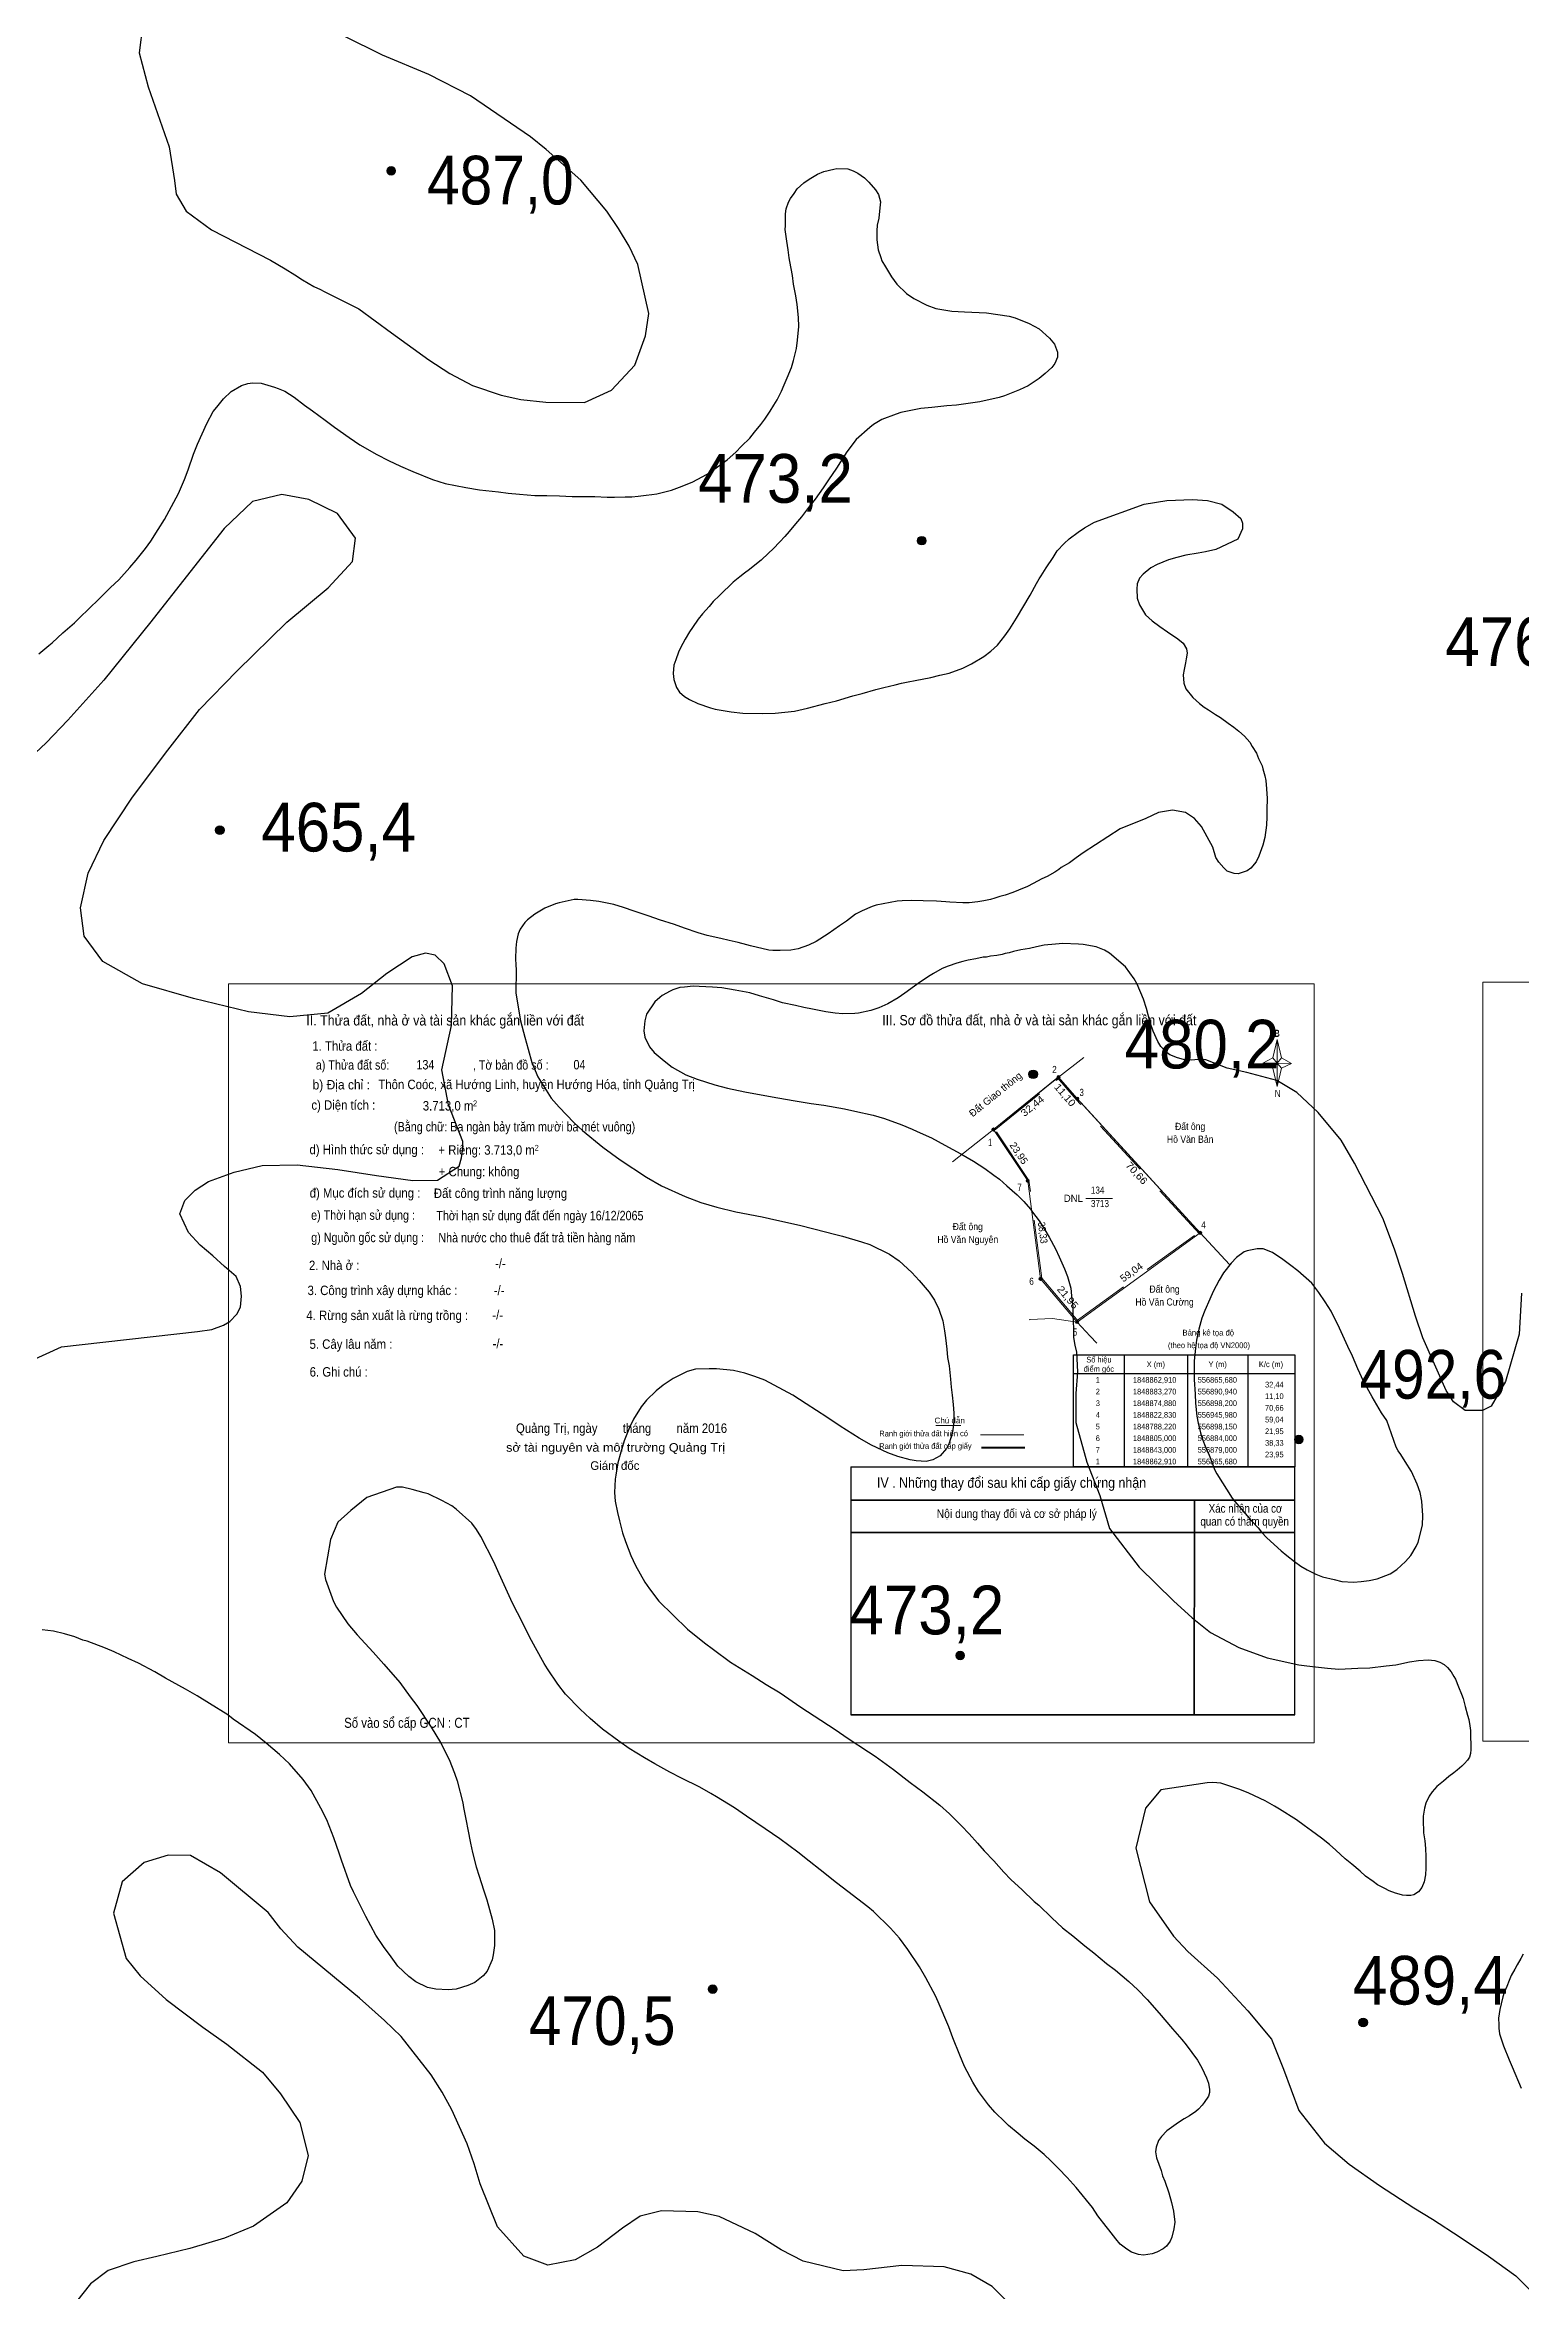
# Model space of a CAD drawing. Header units: metres. Extents: x 552626 to 559174, y 1843804 to 1852371.
# Drawn here: x 557082 to 557597, y 1848435 to 1849219 of the extents above; entities that cross this region are included whole.
import ezdxf
from ezdxf.enums import TextEntityAlignment as Align

# ---------------------------------------------------------------- set-up
doc = ezdxf.new("R2010")
doc.units = ezdxf.units.M
doc.header["$LTSCALE"] = 6.8
doc.linetypes.add('MEDIUM_DASHED', pattern=[4.5, 3, -1.5])
for name, color, linetype, lineweight in [('1', 7, 'Continuous', 25), ('10', 7, 'Continuous', 25), ('3', 7, 'Continuous', 25), ('34', 7, 'Continuous', 25), ('5', 7, 'Continuous', 25), ('6', 7, 'Continuous', 13), ('7', 7, 'Continuous', 13)]:
    doc.layers.add(name, color=color, linetype=linetype, lineweight=lineweight)

msp = doc.modelspace()

# ---------------------------------------------------------------- hatches: boundary and pattern name
at = {"layer": '5'}
for points in [[(557204.17, 1849175.41, 1), (557201.17, 1849175.41, 1)], [(557389.44, 1849046.34, 1), (557386.44, 1849046.34, 1)], [(557144.34, 1848945.32, 1), (557141.34, 1848945.32, 1)], [(557428.39, 1848860.05, 1), (557425.39, 1848860.05, 1)], [(557521.11, 1848732.6, 1), (557518.11, 1848732.6, 1)], [(557402.84, 1848657.2, 1), (557399.84, 1848657.2, 1)], [(557316.46, 1848540.67, 1), (557313.46, 1848540.67, 1)], [(557543.64, 1848529.02, 1), (557540.64, 1848529.02, 1)]]:
    msp.add_hatch(color=256, dxfattribs=at).paths.add_polyline_path(points)
at = {"layer": '6'}
for points in [[(557436.25, 1848859.1, 1), (557435.15, 1848859.1, 1)], [(557442.78, 1848851.55, 1), (557441.68, 1848851.55, 1)], [(557413.51, 1848840.78, 1), (557412.41, 1848840.78, 1)], [(557425.5, 1848822.86, 1), (557424.4, 1848822.86, 1)], [(557485.78, 1848804.7, 1), (557484.68, 1848804.7, 1)], [(557430, 1848788.66, 1), (557428.9, 1848788.66, 1)], [(557442.74, 1848773.56, 1), (557441.64, 1848773.56, 1)]]:
    msp.add_hatch(color=256, dxfattribs=at).paths.add_polyline_path(points)

# ---------------------------------------------------------------- linework, layer by layer
at = {"layer": '1'}
for points in [[(557116.01, 1849226.68), (557114.68, 1849216.66), (557117.85, 1849204.82), (557125.22, 1849183.86), (557126.98, 1849172.04), (557127.57, 1849167.31), (557131.11, 1849161.4), (557139.95, 1849154.9), (557160.57, 1849144.26), (557165.62, 1849141.26), (557169.08, 1849139.15), (557171.76, 1849137.35), (557175.68, 1849135.06), (557177.99, 1849134.04), (557179.26, 1849133.37), (557191.4, 1849127.28), (557202.76, 1849118.84), (557215.81, 1849109.41), (557223.16, 1849104.73), (557231.11, 1849100.49), (557241.14, 1849097.15), (557248, 1849095.62), (557256.72, 1849094.69), (557270.24, 1849094.57), (557279.65, 1849098.87), (557287.77, 1849107.65), (557291.48, 1849117.85), (557292.64, 1849125.7), (557288.88, 1849142.75), (557285.84, 1849149.09), (557282.03, 1849155.34), (557278, 1849161.31), (557268.91, 1849172.22), (557256.87, 1849182.93), (557251.35, 1849187.31), (557230.42, 1849201.62), (557215.81, 1849209.08), (557199.72, 1849215.84), (557186.24, 1849222.4)], [(557344.24, 1849113.42), (557344.63, 1849116.39), (557345.09, 1849121.1), (557344.92, 1849124.19), (557344.48, 1849128.81), (557344.05, 1849131.77), (557343.21, 1849135.88), (557342.78, 1849138.85), (557341.94, 1849143.79), (557341.61, 1849145.03), (557341.28, 1849147.92), (557340.85, 1849150.88), (557340.29, 1849154.93), (557340.33, 1849156.22), (557340.39, 1849160.43), (557340.65, 1849162.2), (557341.48, 1849164.49), (557342.16, 1849165.76), (557343.42, 1849167.55), (557344.51, 1849169.13), (557346.83, 1849171.23), (557348.69, 1849172.54), (557351.6, 1849174.34), (557353.78, 1849175.23), (557357.25, 1849176.08), (557358.33, 1849176.21), (557362.18, 1849176.1), (557363.99, 1849175.49), (557365.64, 1849174.67), (557367.93, 1849173.01), (557369.48, 1849171.45), (557371.8, 1849168.79), (557372.81, 1849167.17), (557373.56, 1849164.61), (557373.35, 1849162.48), (557372.94, 1849158.87), (557372.39, 1849156.52), (557372.25, 1849154.49), (557372.25, 1849151.38), (557372.74, 1849147.87), (557373.69, 1849145.15), (557374, 1849144.08), (557375.25, 1849141.94), (557377.39, 1849138.44), (557379.32, 1849135.92), (557382.63, 1849132.64), (557385.2, 1849130.92), (557389.68, 1849128.51), (557392.92, 1849127.42), (557398.42, 1849126.5), (557402.93, 1849126.19), (557410.56, 1849125.88), (557418.47, 1849124.68), (557420.64, 1849124.11), (557425.52, 1849122.2), (557428.94, 1849120.31), (557432.6, 1849117.07), (557434.32, 1849114.89), (557435.37, 1849112.09), (557435.37, 1849110.44), (557434.44, 1849108.23), (557433.42, 1849106.74), (557431.1, 1849104.65), (557428.92, 1849102.93), (557425.1, 1849100.39), (557422.15, 1849098.96), (557416.91, 1849096.89), (557414.96, 1849096.3), (557408.19, 1849094.79), (557400.08, 1849093.68), (557396.73, 1849093.39), (557391.5, 1849092.78), (557387.69, 1849092.53), (557380.63, 1849091.08), (557379.05, 1849090.53), (557374.06, 1849088.59), (557371.06, 1849086.87), (557369.8, 1849085.9), (557365.08, 1849081.61), (557361.82, 1849077.31), (557360.97, 1849076.02), (557358.17, 1849071.68), (557355.44, 1849067.61), (557353.56, 1849064.84), (557350.73, 1849060.85), (557348.73, 1849058.34), (557345.96, 1849054.64), (557343.86, 1849052.2), (557341.7, 1849049.49), (557340.16, 1849047.75), (557338.36, 1849045.9), (557336.09, 1849043.45), (557334.43, 1849041.98), (557331.87, 1849039.58), (557330.29, 1849038.21), (557327.77, 1849036.27), (557326.08, 1849034.98), (557324.4, 1849033.69), (557322.14, 1849031.88), (557320.82, 1849030.63), (557318.68, 1849028.56)], [(557079.69, 1849006.87), (557083.11, 1849009.74), (557084.37, 1849010.7), (557088.09, 1849014.15), (557092.07, 1849017.71), (557093.47, 1849019.06), (557097.58, 1849023.01), (557100.3, 1849025.61), (557104.74, 1849029.96), (557107.54, 1849032.66), (557111.44, 1849036.95), (557113.7, 1849039.58), (557116.89, 1849043.61), (557118.79, 1849046.2), (557121.34, 1849050.24), (557123.49, 1849053.78), (557127.66, 1849061.3), (557128.4, 1849062.85), (557130.49, 1849067.75), (557131.84, 1849071.11), (557133.68, 1849076.53), (557135.02, 1849080.07), (557138.3, 1849087.3), (557140.57, 1849091.4), (557141.77, 1849092.91), (557144.09, 1849095.83), (557146.81, 1849098.43), (557150.41, 1849100.49), (557152.61, 1849101.2), (557154.32, 1849101.49), (557157.35, 1849101.38), (557161.91, 1849099.89), (557163.23, 1849099.49), (557165.54, 1849098.48), (557168.8, 1849096.38), (557172.4, 1849093.69), (557175.2, 1849091.63), (557179.69, 1849088.4), (557182.88, 1849086.02), (557187.97, 1849082.31), (557191.74, 1849079.81), (557197.71, 1849076.39), (557201.79, 1849074.29), (557205.95, 1849072.3), (557210.27, 1849070.51), (557217.08, 1849067.73), (557221.54, 1849066.32), (557228.75, 1849064.86), (557233.51, 1849064.04), (557240.17, 1849063.34), (557243.6, 1849062.91), (557247.47, 1849062.62), (557252.83, 1849062.14), (557257.05, 1849062.08), (557261.44, 1849062.03), (557265.86, 1849061.81), (557270.71, 1849061.73), (557273.82, 1849061.72), (557278.14, 1849061.57), (557280.7, 1849061.5), (557284.44, 1849061.66), (557286.72, 1849061.64), (557288.89, 1849061.89), (557291.78, 1849062.22), (557293.76, 1849062.45), (557295.47, 1849062.74), (557300.54, 1849063.96), (557303.34, 1849065.01), (557307.81, 1849066.72), (557309.79, 1849067.77), (557312.8, 1849069.48), (557314.84, 1849070.82), (557317.88, 1849072.99), (557319.98, 1849074.61), (557323.06, 1849077.25), (557325.02, 1849079.3), (557327.9, 1849082.1), (557329.58, 1849084.21), (557331.83, 1849086.85), (557333.17, 1849088.74), (557335.05, 1849091.51), (557336.36, 1849093.59), (557337.42, 1849095.54), (557338.99, 1849098.55), (557339.93, 1849100.76), (557341.02, 1849103.17), (557342.43, 1849106.81), (557343.17, 1849109.18), (557344.24, 1849113.42)], [(557318.68, 1849028.56), (557317.29, 1849027.21), (557315.15, 1849025.13), (557313.71, 1849023.32), (557311.35, 1849020.76), (557309.91, 1849018.95), (557307.96, 1849016.08), (557306.86, 1849014.49), (557305.32, 1849011.93), (557303.75, 1849008.92), (557303.01, 1849007.37), (557302.04, 1849004.7), (557301.42, 1849002.89), (557301.11, 1849000.02), (557301.36, 1848997.86), (557302.31, 1848995.13), (557303.32, 1848993.51), (557305.16, 1848991.89), (557306.82, 1848990.89), (557309.82, 1848989.5), (557314.2, 1848987.99), (557315.81, 1848987.54), (557321.41, 1848986.53), (557325.48, 1848986.09), (557332.26, 1848985.95), (557336.82, 1848986.11), (557343.5, 1848986.87), (557348.05, 1848987.85), (557354.26, 1848989.48), (557358.17, 1848990.48), (557363.92, 1848992.15), (557367.21, 1848992.98), (557371.98, 1848994.44), (557374.74, 1848995.03), (557378.65, 1848996.03), (557380.88, 1848996.56), (557383.2, 1848997.01), (557385.71, 1848997.48), (557391.16, 1848998.57), (557394.27, 1848999.38), (557397.48, 1849000.11), (557402.31, 1849001.86), (557405.33, 1849003.39), (557409.62, 1849005.9), (557412.06, 1849007.73), (557414.38, 1849009.83), (557417.01, 1849013.15), (557418.75, 1849015.54), (557421.06, 1849019.28), (557425.81, 1849027.32), (557428.08, 1849031.42), (557429, 1849032.99), (557429.7, 1849034.08), (557431.39, 1849036.83), (557433.81, 1849040.49), (557435.28, 1849042.77), (557437.64, 1849045.32), (557439.46, 1849046.99), (557442.58, 1849049.27), (557444.78, 1849050.81), (557448.31, 1849052.77), (557465.65, 1849059.09), (557473.58, 1849060.41), (557482.5, 1849060.74), (557487.79, 1849060.41), (557492.74, 1849059.09), (557496.71, 1849056.45), (557499.35, 1849054.13), (557500.01, 1849052.48), (557500.01, 1849050.5), (557498.36, 1849046.86), (557490.64, 1849043.27), (557487.07, 1849042.49), (557484.48, 1849041.92), (557480.17, 1849041.25), (557477.06, 1849040.43), (557474.14, 1849039.64), (557470.21, 1849038), (557467.97, 1849036.83), (557465.29, 1849034.69), (557463.99, 1849033.26), (557463.21, 1849031.25), (557463.06, 1849029.41), (557463.23, 1849026.32), (557463.96, 1849023.93), (557466.1, 1849020.43), (557468.44, 1849018.41), (557471.05, 1849016.33), (557473.73, 1849014.54), (557477.39, 1849012.12), (557479.3, 1849010.61), (557480.45, 1849008.54), (557480.62, 1849007.1), (557480.3, 1849005.05), (557480.01, 1849003.65), (557479.63, 1849001.32), (557479.3, 1848999.45), (557479.53, 1848996.64), (557480.22, 1848994.62), (557482.6, 1848991.58), (557484.93, 1848989.44)], [(557484.93, 1848989.44), (557486.53, 1848988.17), (557488.1, 1848987.25), (557490.48, 1848985.69), (557492.24, 1848984.62), (557494.94, 1848982.64), (557496.93, 1848981.22), (557498.64, 1848979.87), (557500.68, 1848978.09), (557502.47, 1848976.01), (557503.38, 1848974.47), (557504.83, 1848972.16), (557505.6, 1848970.24), (557506.88, 1848967.72), (557507.08, 1848966.74), (557507.73, 1848964.25), (557508.1, 1848962.65), (557508.35, 1848959.66), (557508.54, 1848956.39), (557508.44, 1848952.54), (557508.47, 1848949.89), (557508.34, 1848947.04), (557507.73, 1848942.76), (557507.04, 1848940.03), (557505.65, 1848936.21), (557504.69, 1848934.18), (557502.83, 1848932.05), (557501.57, 1848931.08), (557498.49, 1848930.09), (557497.1, 1848930.2), (557494.63, 1848931.02), (557493.5, 1848932.08), (557491.71, 1848934.16), (557490.7, 1848935.78), (557489.57, 1848939.3), (557485.7, 1848946.54), (557483.26, 1848949.4), (557480.01, 1848951.43), (557475.53, 1848952.25), (557470.64, 1848951.43), (557466.17, 1848949.4), (557457.21, 1848945.73), (557444.35, 1848937.31), (557441.89, 1848935.66), (557439.53, 1848933.92), (557436.7, 1848932.23), (557435.86, 1848931.58), (557434.42, 1848930.6), (557431.76, 1848929.1), (557429.94, 1848928.25), (557426.83, 1848926.62), (557424.93, 1848925.67), (557421.71, 1848924.29), (557419.78, 1848923.52), (557417.06, 1848922.57), (557415.19, 1848922.08), (557413.43, 1848921.51), (557411.93, 1848921.06), (557409.6, 1848920.61), (557407.54, 1848920.28), (557404.47, 1848919.93), (557402.36, 1848919.96), (557397.77, 1848920.17), (557396.38, 1848920.28), (557393.15, 1848920.55), (557388.47, 1848920.66), (557384.44, 1848920.74), (557381.07, 1848920.63), (557379.35, 1848920.52), (557372.01, 1848919.13), (557370.61, 1848918.6), (557367.12, 1848917.11), (557364.88, 1848915.94), (557361.68, 1848913.56), (557359.21, 1848911.9), (557355.33, 1848909.08), (557351.07, 1848906.39), (557348.38, 1848905.08), (557344.78, 1848903.84), (557342.27, 1848903.37), (557338.54, 1848903.22), (557335.97, 1848903.29), (557334.59, 1848903.41), (557328.2, 1848904.87), (557326.88, 1848905.26), (557323.86, 1848906.01), (557320.67, 1848906.74), (557317.76, 1848907.42), (557313.06, 1848908.52), (557309.85, 1848909.43), (557305.09, 1848911.08), (557301.65, 1848912.33), (557296.43, 1848914.02), (557292.81, 1848915.25), (557287.49, 1848917.02), (557283.87, 1848918.25), (557280.46, 1848919.32), (557275.22, 1848920.36), (557272.25, 1848920.75), (557267.91, 1848921.08), (557266.63, 1848921.11)], [(557266.63, 1848921.11), (557261.37, 1848919.87), (557260.13, 1848919.54), (557256.29, 1848918.01), (557252.86, 1848915.97), (557250.34, 1848914.03), (557249.36, 1848913), (557247.7, 1848910.71), (557247.07, 1848909.08), (557246.46, 1848906.45), (557246.26, 1848904.14), (557246.06, 1848900.37), (557246.21, 1848898.29), (557246.31, 1848896.56), (557246.24, 1848888.42), (557247.9, 1848878.73), (557249.39, 1848872.96), (557250.51, 1848868.79), (557251.77, 1848864.18), (557253.89, 1848859.21), (557258.59, 1848851.7), (557261.33, 1848848.54), (557266.43, 1848843.19), (557269.49, 1848840.43), (557276.65, 1848834.58), (557282.65, 1848830.14), (557291.84, 1848824.16), (557297.13, 1848821.11), (557305.33, 1848817.39), (557310.87, 1848815.28), (557316.36, 1848813.71), (557323.04, 1848812.01), (557332.2, 1848810.32), (557337.36, 1848809.18), (557345.25, 1848807.34), (557350.33, 1848806.09), (557357.96, 1848804.14), (557360.31, 1848803.58), (557366.94, 1848801.6), (557369.79, 1848800.65), (557376.67, 1848797.32), (557380.05, 1848794.97), (557384.54, 1848790.91), (557387.05, 1848788.09), (557390.54, 1848784.01), (557392.42, 1848781.21), (557393.87, 1848778.08), (557395.35, 1848773.96), (557395.93, 1848770.55), (557396.22, 1848768.02), (557396.67, 1848764.05), (557397, 1848761.16), (557397.52, 1848758.3), (557397.95, 1848753.68), (557398.29, 1848750.79), (557398.6, 1848748.09), (557398.89, 1848744.74), (557399.14, 1848741.75), (557399.19, 1848738.92), (557398.8, 1848735.95), (557398.39, 1848733.98), (557397.59, 1848731.33), (557396.62, 1848729.48), (557394.36, 1848726.84), (557391.78, 1848725.45), (557389.55, 1848724.92), (557386.06, 1848725.07), (557383.91, 1848725.46), (557379.57, 1848726.61), (557376.14, 1848727.86), (557370.43, 1848730.59), (557366.13, 1848733.02), (557359.43, 1848737.19), (557354.77, 1848740.4), (557347.65, 1848745.07), (557342.92, 1848748), (557333.17, 1848753.28), (557329.73, 1848754.54), (557326.22, 1848755.69), (557322.18, 1848756.6), (557316.26, 1848757.2), (557313.69, 1848757.27), (557308.96, 1848757.09), (557306.03, 1848756.3), (557303.43, 1848755.08), (557301.11, 1848753.81), (557297.62, 1848751.49), (557295.28, 1848749.57), (557291.9, 1848746.35), (557289.99, 1848743.94), (557287.27, 1848739.69), (557285.88, 1848736.7), (557284.03, 1848732.1), (557282.84, 1848728.12), (557281.89, 1848724.45), (557281.11, 1848720.15), (557280.91, 1848718.66), (557280.71, 1848714.07), (557280.96, 1848711.08), (557281.7, 1848707.05), (557282.39, 1848704.2)], [(557597.36, 1848783.65), (557596.56, 1848769.28), (557591.85, 1848752.76), (557586.79, 1848744.16), (557583.76, 1848742.64), (557581.24, 1848742.64), (557577.7, 1848742.64), (557573.65, 1848745.68), (557571.13, 1848749.72), (557562.88, 1848768.11), (557560.34, 1848775.66), (557555.8, 1848790.57), (557553.03, 1848799), (557548.95, 1848809.85), (557539.03, 1848829.03), (557534.37, 1848837.11), (557526.33, 1848846.73), (557518.96, 1848853.73), (557511.92, 1848857.94), (557501.44, 1848860.72), (557494.59, 1848862.23), (557487.11, 1848865.14), (557484.36, 1848865.19), (557482.27, 1848865.04), (557479.32, 1848865.25), (557477.26, 1848865.75), (557474.56, 1848866.9), (557473.18, 1848867.84), (557471.4, 1848869.74), (557470.37, 1848871.54), (557468.77, 1848875.11), (557467.7, 1848878.09), (557466.4, 1848883.06), (557465.38, 1848886.33), (557463.14, 1848891.56), (557462.11, 1848893.36), (557459.06, 1848897.58), (557453.49, 1848902.34), (557451.72, 1848903.41), (557448.84, 1848904.55), (557444.27, 1848905.39), (557442.7, 1848905.49), (557437.28, 1848905.69), (557434.66, 1848905.48), (557430.76, 1848905.12), (557428, 1848904.53), (557425.59, 1848903.98), (557422.54, 1848903.45), (557419.96, 1848902.88), (557418.46, 1848902.43), (557417.11, 1848902.18), (557416.05, 1848901.88), (557414.17, 1848901.57), (557412, 1848901.32), (557410.58, 1848900.97), (557409.39, 1848900.93), (557406.81, 1848900.36), (557404.12, 1848899.87), (557402.26, 1848899.38), (557400.21, 1848898.87), (557397.23, 1848897.8), (557395.12, 1848897.01), (557392.12, 1848895.29), (557390.92, 1848894.6), (557387.51, 1848892.38), (557385.41, 1848890.77), (557382.03, 1848888.37), (557379.75, 1848886.74), (557376.15, 1848884.68), (557373.02, 1848883.22), (557370.2, 1848882.35), (557365.83, 1848881.39), (557364.56, 1848881.24), (557360.37, 1848881.13), (557357.78, 1848881.38), (557354.43, 1848881.91), (557349.85, 1848882.76), (557346.76, 1848883.41), (557343.85, 1848884.08), (557339.35, 1848885.02), (557336.22, 1848886.04), (557331.29, 1848887.48), (557327.98, 1848888.47), (557322.84, 1848889.44), (557318.18, 1848890.18), (557314.95, 1848890.45), (557310.26, 1848890.74), (557308.15, 1848890.77), (557305.16, 1848890.52), (557303.54, 1848890.33), (557301.07, 1848889.5), (557300.11, 1848889.11)], [(557300.11, 1848889.11), (557297.37, 1848887.52), (557296.53, 1848886.87), (557294.79, 1848885.3), (557291.89, 1848881.04), (557291.24, 1848878.77), (557290.91, 1848875.26), (557291.26, 1848873.01), (557292.84, 1848869.63), (557294.53, 1848867.63), (557297.97, 1848864.73), (557300.79, 1848862.49), (557305.57, 1848859.84), (557309.49, 1848858.37), (557315.76, 1848856.35), (557320.1, 1848855.2), (557326.18, 1848853.98), (557335.72, 1848852.15), (557343.09, 1848850.89), (557349.33, 1848849.87), (557353.78, 1848849.28), (557360.97, 1848848.01), (557364.63, 1848847.24), (557371.01, 1848845.78), (557374.99, 1848844.59), (557381, 1848842.44), (557384.65, 1848840.85), (557386.38, 1848840.13), (557391.31, 1848837.86), (557395.99, 1848835.29), (557401.64, 1848832.28), (557406.04, 1848829.77), (557410, 1848827.12), (557413.1, 1848824.82), (557415.09, 1848823.41), (557417.73, 1848821.15), (557419.56, 1848819.53), (557421.29, 1848817.99), (557423.57, 1848815.69), (557425.89, 1848813.03), (557426.65, 1848811.93), (557429.01, 1848808.91), (557430.93, 1848805.75), (557432.5, 1848803.19), (557434.7, 1848799.14), (557435.94, 1848796.36), (557437.8, 1848792.09), (557438.83, 1848789.46), (557440.03, 1848785.4), (557440.24, 1848782.77), (557440.7, 1848778.8), (557440.75, 1848775.97), (557441.01, 1848771.34), (557441, 1848768.23), (557441.41, 1848765.44), (557441.96, 1848763.03), (557442.35, 1848756.17), (557442.35, 1848756.07), (557441.78, 1848748.67), (557441.79, 1848738.51), (557445.57, 1848724.67), (557450.13, 1848712.98), (557453.5, 1848701.54), (557463.93, 1848687.95), (557475.83, 1848676.2), (557482.42, 1848670.27), (557488.79, 1848665.21), (557498.66, 1848659.91), (557508.59, 1848656.34), (557519.68, 1848653.91), (557521.45, 1848653.66), (557524.42, 1848653.27), (557529.6, 1848652.76), (557533.57, 1848652.4), (557540.21, 1848652.7), (557544.41, 1848652.82), (557550.08, 1848653.56), (557553.51, 1848653.95), (557558.24, 1848654.96), (557561.39, 1848655.41), (557564.74, 1848655.7), (557567.15, 1848655.43), (557568.86, 1848654.89), (557570.42, 1848653.98), (557571.55, 1848652.92), (557572.82, 1848651.42), (557573.73, 1848649.88), (557574.39, 1848648.85), (557575.43, 1848646.23), (557576.46, 1848643.61), (557576.99, 1848642.2), (557577.68, 1848639.36), (557578.57, 1848636.35), (557579.02, 1848634.85), (557579.37, 1848632.6), (557579.56, 1848630.98), (557579.59, 1848628.33), (557579.69, 1848626.6), (557579.68, 1848624.32), (557579.57, 1848622.93), (557579.25, 1848621.71)], [(557427.24, 1848485.84), (557423.94, 1848488.3), (557421.61, 1848490.32), (557418.27, 1848493.13), (557417.04, 1848494.27), (557413.54, 1848497.71), (557411.32, 1848500.29), (557407.77, 1848504.91), (557405.83, 1848508.25), (557402.93, 1848513.68), (557401.29, 1848517.61), (557398.86, 1848523.64), (557397.4, 1848527.58), (557393.75, 1848536.22), (557392.78, 1848538.3), (557389.41, 1848544.59), (557387.13, 1848548.53), (557383.05, 1848554.56), (557380.23, 1848558.44), (557377.09, 1848561.92), (557371.11, 1848567.82), (557369.1, 1848569.41), (557362.17, 1848574.75), (557358.17, 1848577.76), (557352.44, 1848582.31), (557348.61, 1848585.35), (557344.69, 1848588.47), (557338.39, 1848593.14), (557333.32, 1848596.67), (557326.79, 1848601.04), (557322.6, 1848604.03), (557316.31, 1848607.88), (557314.36, 1848608.94), (557310.44, 1848611.23), (557304.05, 1848614.34), (557299.96, 1848616.43), (557294.78, 1848619.4), (557291.16, 1848621.45), (557285.85, 1848624.68), (557282.17, 1848627.28), (557276.48, 1848631.47), (557272.21, 1848635.19), (557268.73, 1848638.45), (557263.55, 1848643.7), (557260.87, 1848647.14), (557257.24, 1848652.49), (557256.11, 1848654.37), (557253.1, 1848659.88), (557251.02, 1848663.66), (557248.05, 1848669.63), (557245.48, 1848674.45), (557244.49, 1848676.72), (557240.44, 1848685.67), (557238.5, 1848689.84), (557234.02, 1848698.65), (557232.54, 1848701.13), (557230.91, 1848703.41), (557225.41, 1848708.27), (557223.82, 1848709.37), (557220.41, 1848711.26), (557215.56, 1848713.63), (557214.16, 1848713.93), (557210, 1848715.09), (557206.61, 1848715.98), (557204.6, 1848715.94), (557194.14, 1848712.31), (557188.58, 1848707.76), (557184.03, 1848703.71), (557181.5, 1848697.65), (557179.37, 1848685.61), (557179.78, 1848683.64), (557182.58, 1848676.01), (557183.63, 1848674.03), (557187.58, 1848668.26), (557190.76, 1848664.42), (557196.4, 1848658.3), (557200.17, 1848654.17), (557205.75, 1848647.77), (557209.34, 1848642.78), (557211.7, 1848639.76), (557216.68, 1848632.2), (557219.95, 1848626.81), (557222.92, 1848620.84), (557224.75, 1848616.11), (557225.7, 1848613.39), (557227.67, 1848605.75), (557227.96, 1848604.05), (557228.86, 1848599.4), (557229.47, 1848596.45), (557230.4, 1848591.62), (557231.13, 1848588.41), (557232.35, 1848583.34), (557233.45, 1848580.17), (557234.91, 1848575.4), (557236.05, 1848571.88), (557237.92, 1848565.14), (557238.73, 1848561.21), (557238.79, 1848555.92), (557238.34, 1848552.66), (557237.91, 1848550.88), (557236.16, 1848547.02)], [(557282.39, 1848704.2), (557283.51, 1848700.03), (557284.5, 1848696.95), (557286.35, 1848692.04), (557288.02, 1848688.58), (557291.26, 1848682.73), (557292.89, 1848680.45), (557296.21, 1848676.17), (557306.12, 1848666.33), (557312.06, 1848661.62), (557315.26, 1848659.24), (557321.15, 1848654.89), (557328.73, 1848650.18), (557333.66, 1848647.09), (557338.49, 1848644.08), (557345.73, 1848639.15), (557350.37, 1848636.12), (557357.69, 1848631.29), (557362.26, 1848628.15), (557369.38, 1848623.49), (557371.65, 1848622.01), (557378.13, 1848617.36), (557383.86, 1848612.81), (557388.35, 1848609.57), (557394.29, 1848604.86), (557397.65, 1848601.86), (557401.88, 1848597.68), (557404.57, 1848594.88), (557407.42, 1848591.64), (557409.73, 1848588.98), (557413.16, 1848585.45), (557416.62, 1848581.55), (557419.12, 1848578.91), (557423, 1848575.33), (557427.21, 1848571.33), (557428.82, 1848570.05), (557433.35, 1848565.64), (557437.14, 1848562.14), (557440.76, 1848559.26), (557444.9, 1848555.81), (557448.02, 1848553.33), (557452.47, 1848549.64), (557455.57, 1848547.34), (557460.32, 1848543.4), (557463.4, 1848540.47), (557466.62, 1848537.09), (557470.83, 1848532.27), (557475.57, 1848526.87), (557478.83, 1848523.13), (557480.32, 1848521.29), (557484.24, 1848515.88), (557485.73, 1848513.22), (557487.41, 1848509.76), (557488.08, 1848507.91), (557488.43, 1848505.67), (557488.45, 1848504.66), (557488.05, 1848503.34), (557486.58, 1848501.07), (557485.86, 1848500.16), (557484.64, 1848498.83), (557483.64, 1848497.99), (557481.44, 1848496.45), (557479.64, 1848495.42), (557477.67, 1848494.19), (557475.13, 1848492.44), (557473.53, 1848491.25), (557471.65, 1848489.29), (557470.63, 1848487.81), (557469.8, 1848485.52), (557469.53, 1848483.93), (557469.95, 1848481.78), (557471.56, 1848477.4), (557472.04, 1848475.53), (557472.81, 1848473.61), (557474.19, 1848469.56), (557475.13, 1848466.19), (557475.84, 1848463.17), (557476.28, 1848459.38), (557476, 1848456.97), (557475.33, 1848454.06), (557474.76, 1848452.71), (557473.4, 1848451), (557472.32, 1848450.05), (557470.07, 1848448.88), (557468.41, 1848448.23), (557465.44, 1848447.8), (557463.68, 1848448.06), (557461.21, 1848448.87), (557459.54, 1848449.87), (557457.22, 1848451.7), (557455.73, 1848453.54), (557453.27, 1848456.64), (557452.41, 1848457.82), (557449.5, 1848461.61), (557447.53, 1848464.49), (557441.88, 1848471.43), (557438.74, 1848474.91), (557435.72, 1848478.13), (557433.04, 1848480.75), (557430.69, 1848482.94), (557427.24, 1848485.84)], [(557236.16, 1848547.02), (557234.8, 1848545.31), (557231.86, 1848543.05), (557229.51, 1848541.96), (557225.37, 1848540.66), (557222.56, 1848540.43), (557218.32, 1848540.67), (557215.33, 1848541.24), (557211.35, 1848543.26), (557208.86, 1848545.07), (557205.05, 1848548.75), (557202.67, 1848551.95), (557199.97, 1848555.57), (557197.33, 1848559.48), (557193.83, 1848566.02), (557189.55, 1848574.67), (557188.48, 1848576.84), (557185.35, 1848585.71), (557184.52, 1848588.18), (557182.72, 1848593.55), (557180.17, 1848599.84), (557178.14, 1848603.91), (557174.79, 1848610.01), (557171.97, 1848613.89), (557167.23, 1848619.29), (557163.75, 1848622.55), (557159.08, 1848626.59), (557155.26, 1848629.62), (557147.51, 1848634.95), (557145.6, 1848636.47), (557139.21, 1848640.4), (557134.97, 1848643.11), (557130.86, 1848645.38), (557123.93, 1848649.25), (557120.11, 1848651.46), (557114.46, 1848654.47), (557110.88, 1848656.17), (557105.96, 1848658.43), (557102.88, 1848659.73), (557096.57, 1848662.11), (557094.97, 1848662.57), (557092.19, 1848663.62), (557088.6, 1848664.67), (557084.74, 1848665.6), (557080.85, 1848666.07)], [(557579.25, 1848621.71), (557578.55, 1848620.62), (557577.49, 1848619.49), (557576.59, 1848618.57), (557574.93, 1848617.1), (557573.75, 1848616.23), (557572.07, 1848614.94), (557570.15, 1848613.35), (557567.81, 1848611.43), (557566.19, 1848609.6), (557565.09, 1848608.01), (557564, 1848605.6), (557563.57, 1848603.81), (557563.05, 1848601.1), (557563.1, 1848599.92), (557563.18, 1848595.26), (557563.59, 1848592.48), (557563.9, 1848589.77), (557564.03, 1848587.04), (557564.04, 1848582.93), (557563.85, 1848580.62), (557563.4, 1848578.19), (557562.62, 1848576.18), (557561.42, 1848574.67), (557559.8, 1848573.66), (557558.74, 1848573.36), (557557.28, 1848573.37), (557555.89, 1848573.49), (557554.67, 1848573.81), (557553.34, 1848574.2), (557551.15, 1848574.96), (557549.68, 1848575.79), (557547.15, 1848577.15), (557545.56, 1848578.25), (557542.97, 1848580.14), (557541.03, 1848581.84), (557538.1, 1848584.34), (557535.78, 1848586.18), (557532.6, 1848589.19), (557530.37, 1848591.13), (557527.55, 1848593.37), (557524.05, 1848595.98), (557521.55, 1848597.8), (557518.86, 1848599.78), (557512.85, 1848603.57), (557511.18, 1848604.56), (557507.86, 1848606.38), (557502.15, 1848609.11), (557499.08, 1848610.4), (557494.8, 1848611.83), (557492.43, 1848612.56), (557489.56, 1848612.87), (557487.65, 1848612.74), (557471.44, 1848610.24), (557466.13, 1848603.84), (557462.72, 1848589.94), (557467.44, 1848571.2), (557475.89, 1848559.18), (557480.88, 1848553.84), (557491.21, 1848544.48), (557501.78, 1848533.09), (557510.11, 1848523.24), (557514.27, 1848512.79), (557519.66, 1848498.36), (557528.56, 1848486.91), (557537.25, 1848479.55), (557547.75, 1848472.14), (557559.83, 1848464.4), (557566.33, 1848460.39), (557575.92, 1848454.16), (557585.82, 1848447.45), (557595.36, 1848440.57), (557600.42, 1848435.63)], [(557289.6, 1848461.39), (557283.52, 1848457.22), (557274.77, 1848450.56), (557266.91, 1848446.18), (557257.35, 1848444.31), (557249.02, 1848447.47), (557239.87, 1848457.74), (557233.77, 1848472.73), (557231.69, 1848479.69), (557229.21, 1848486.73), (557223.86, 1848498.59), (557220.45, 1848504.76), (557216.67, 1848510.76), (557206.13, 1848524.2), (557200.35, 1848529.71), (557191.6, 1848537.58), (557170.15, 1848555.31), (557164.14, 1848561.69), (557159.75, 1848567.49), (557143.1, 1848581.33), (557132.6, 1848587.32), (557124.82, 1848587.49), (557116.45, 1848584.86), (557108.7, 1848578.18), (557105.7, 1848567.19), (557110.1, 1848551.41), (557115.06, 1848545.29), (557124.07, 1848537.04), (557136.9, 1848527.41), (557145.33, 1848521.53), (557157.72, 1848511.69), (557164.06, 1848504.2), (557170.84, 1848494.18), (557173.69, 1848482.64), (557171.52, 1848473.71), (557166.31, 1848466.11), (557154.62, 1848457.92), (557144.45, 1848453.71), (557132.38, 1848450.2), (557120.83, 1848447.35), (557112.83, 1848445.52), (557103.89, 1848442.51), (557097.73, 1848437.85), (557092.81, 1848431.65)], [(557597.97, 1848552.91), (557597.14, 1848551.44), (557595.84, 1848549.2), (557595.11, 1848547.65), (557593.81, 1848545.4), (557593.1, 1848543.68), (557592.25, 1848541.57), (557591.39, 1848539.47), (557590.92, 1848538.04), (557590.28, 1848535.6), (557589.87, 1848533.63), (557589.4, 1848530.57), (557589.49, 1848528.21), (557589.43, 1848527.1), (557589.76, 1848525.04), (557591.06, 1848520.9), (557593.08, 1848516.02), (557594.09, 1848513.58), (557597.32, 1848506.11)], [(557421.67, 1848427.82), (557412.52, 1848436.93), (557405.08, 1848441.22), (557395.79, 1848443.76), (557380.95, 1848444.24), (557367.75, 1848442.72), (557360.58, 1848442.41), (557346.57, 1848445.69), (557338.91, 1848449.69), (557329.78, 1848455.33), (557317.25, 1848461.35), (557309.74, 1848462.93), (557297.1, 1848463.28), (557289.6, 1848461.39)]]:
    msp.add_lwpolyline(points, dxfattribs=at)
msp.add_lwpolyline([(557550.33, 1848739.23), (557548.47, 1848741.85), (557545.27, 1848747.5), (557542.19, 1848752.9), (557540.23, 1848757.24), (557538.35, 1848761.67), (557536.77, 1848765.05), (557533.85, 1848771.47), (557530.98, 1848777.35), (557528.87, 1848780.66), (557526.67, 1848783.88), (557524.2, 1848787.16), (557519.23, 1848791.42), (557516.82, 1848793.34), (557514.03, 1848795.39), (557510.46, 1848797.9), (557507.13, 1848799.07), (557505.03, 1848799.1), (557501.55, 1848798.43), (557500.59, 1848798.04), (557497.89, 1848796.09), (557496.01, 1848794.14), (557493.3, 1848790.73), (557491.77, 1848788.18), (557489.76, 1848784.21), (557488.51, 1848781.6), (557486.78, 1848777.57), (557485.81, 1848774.9), (557484.7, 1848771.03), (557483.86, 1848767.28), (557483.55, 1848764.42), (557483.14, 1848759.99), (557483.06, 1848755.14), (557483.07, 1848753.5), (557483.47, 1848748.44), (557483.56, 1848745.25), (557484.07, 1848740.75), (557484.54, 1848738.25), (557485.3, 1848734.87), (557485.89, 1848732.93), (557487.18, 1848729.61), (557488.29, 1848727.09), (557490.35, 1848721.85), (557490.96, 1848720.55), (557496.4, 1848712.14), (557497.26, 1848710.96), (557499.47, 1848708.38), (557502.95, 1848704.31), (557505.45, 1848701.68), (557506.61, 1848700.26), (557508.48, 1848698.28), (557513.48, 1848693.66), (557515.49, 1848692.06), (557518.1, 1848689.99), (557520.39, 1848688.33), (557522.54, 1848687.12), (557525.55, 1848685.55), (557527.94, 1848684.64), (557531.96, 1848683.73), (557534.69, 1848683.04), (557538.74, 1848682.77), (557541.36, 1848682.98), (557544.24, 1848683.32), (557547, 1848683.91), (557551.54, 1848685.7), (557553.84, 1848687.16), (557556.89, 1848689.97), (557558.75, 1848692.1), (557560.58, 1848695.23), (557561.32, 1848696.77), (557562.84, 1848702.61), (557562.9, 1848705.99), (557562.6, 1848710.98), (557561.97, 1848714.1), (557561, 1848717), (557558.94, 1848721.42), (557556.81, 1848724.91), (557555.26, 1848727.29), (557554.37, 1848728.65), (557553.68, 1848729.85)], close=True, dxfattribs=at)
at = {"layer": '10', "lineweight": 13}
for p, q in [((557435.7, 1848859.1), (557444.59, 1848865.97)), ((557485.23, 1848804.7), (557435.46, 1848858.92)), ((557398.69, 1848829.45), (557412.96, 1848840.78)), ((557442.19, 1848773.56), (557485.23, 1848804.7)), ((557495.39, 1848793.64), (557485.23, 1848804.7))]:
    msp.add_line(p, q, dxfattribs=at)
at = {"layer": '10', "linetype": 'MEDIUM_DASHED', "lineweight": 13}
msp.add_line((557441.92, 1848773.92), (557484.97, 1848805.07), dxfattribs=at)
at = {"layer": '10'}
for p, q in [((557458.67, 1848762.08), (557458.67, 1848723.02)), ((557480.76, 1848762.08), (557480.76, 1848723.02)), ((557501.8, 1848762.08), (557501.8, 1848723.02)), ((557440.99, 1848755.56), (557518.21, 1848755.56))]:
    msp.add_line(p, q, dxfattribs=at)
at = {"layer": '10', "lineweight": 13}
for points in [[(557412.96, 1848840.78), (557434.58, 1848858.24), (557435.7, 1848859.1)], [(557442.19, 1848773.56), (557429.45, 1848788.66), (557424.95, 1848822.86), (557412.96, 1848840.78)], [(557442.19, 1848773.56), (557433.65, 1848774.82), (557425.73, 1848774.41), (557425.63, 1848774.36)], [(557449.1, 1848766.21), (557446.74, 1848768.61), (557442.19, 1848773.56)]]:
    msp.add_lwpolyline(points, dxfattribs=at)
msp.add_lwpolyline([(557412.96, 1848840.78), (557435.7, 1848859.1), (557442.23, 1848851.55), (557485.23, 1848804.7), (557442.19, 1848773.56), (557429.45, 1848788.66), (557424.95, 1848822.86)], close=True, dxfattribs=at)
at = {"layer": '10', "linetype": 'MEDIUM_DASHED', "lineweight": 13}
for points in [[(557413.24, 1848840.43), (557434.86, 1848857.89), (557435.98, 1848858.74)], [(557484.9, 1848804.4), (557441.9, 1848851.25), (557435.36, 1848858.8)], [(557442.53, 1848773.84), (557429.88, 1848788.85), (557425.38, 1848823.02), (557413.34, 1848841.03)]]:
    msp.add_lwpolyline(points, dxfattribs=at)
at = {"layer": '10'}
msp.add_lwpolyline([(557440.99, 1848762.08), (557518.21, 1848762.08), (557518.21, 1848723.02), (557440.99, 1848723.02)], close=True, dxfattribs=at)
at = {"layer": '3'}
msp.add_lwpolyline([(557075.6, 1848759.49), (557087.57, 1848764.96), (557094.81, 1848765.72), (557135.05, 1848770.32), (557140.06, 1848770.95), (557144.13, 1848772.52), (557146.33, 1848773.77), (557148.83, 1848776.28), (557150.09, 1848778.79), (557150.4, 1848782.55), (557150.09, 1848786), (557148.52, 1848789.45), (557144.45, 1848792.9), (557140.37, 1848796.66), (557135.99, 1848800.42), (557131.91, 1848804.81), (557128.95, 1848811.31), (557130.63, 1848816), (557134.24, 1848819.64), (557138.88, 1848822.59), (557147.9, 1848825.91), (557157.66, 1848828.18), (557169.85, 1848828.5), (557184.08, 1848826.84), (557197.57, 1848824.7), (557210.2, 1848822.99), (557218.85, 1848823.11), (557226.43, 1848828), (557227.25, 1848830.85), (557227.66, 1848834.11), (557227.66, 1848836.56), (557222.69, 1848849.35), (557220.41, 1848861.66), (557223.74, 1848877.09), (557224.1, 1848890.91), (557221.23, 1848898.62), (557218.03, 1848901.63), (557214.73, 1848902.33), (557210.06, 1848901.04), (557201.15, 1848895.25), (557192.35, 1848888.26), (557180.63, 1848881.4), (557167.34, 1848880.14), (557152.82, 1848881.9), (557133.61, 1848886.55), (557115.82, 1848891.63), (557102.02, 1848899.46), (557095.43, 1848908.31), (557094.23, 1848918.18), (557096.87, 1848930.31), (557102.41, 1848941.7), (557112.37, 1848956.82), (557124.74, 1848973.16), (557135.81, 1848987.4), (557148.91, 1849000.86), (557166.3, 1849017.91), (557180.72, 1849029.85), (557189.14, 1849039.08), (557190.22, 1849047.27), (557183.99, 1849055.83), (557173.96, 1849060.66), (557164.55, 1849062.47), (557154.21, 1849060.07), (557144.41, 1849050.61), (557132.39, 1849035.32), (557118.78, 1849018.04), (557102.31, 1848997.6), (557089.8, 1848983.66), (557082.24, 1848975.81), (557072.77, 1848966.92)], dxfattribs=at)
at = {"layer": '34', "lineweight": 13}
msp.add_line((557445.23, 1848816.74), (557454.54, 1848816.74), dxfattribs=at)
at = {"layer": '5', "lineweight": 13}
for centre in [(557202.67, 1849175.41), (557519.61, 1848732.6), (557401.34, 1848657.2)]:
    msp.add_circle(centre, 1.5, dxfattribs=at)
at = {"layer": '5'}
for centre in [(557387.94, 1849046.34), (557142.84, 1848945.32), (557426.89, 1848860.05), (557314.96, 1848540.67), (557542.14, 1848529.02)]:
    msp.add_circle(centre, 1.5, dxfattribs=at)
at = {"layer": '6'}
for p, q in [((557510.53, 1848865.75), (557507.03, 1848863.95)), ((557392.86, 1848737.47), (557401.63, 1848737.47)), ((557408.51, 1848734.21), (557423.63, 1848734.21)), ((557408.82, 1848729.49), (557423.93, 1848729.49))]:
    msp.add_line(p, q, dxfattribs=at)
at = {"layer": '6', "linetype": 'MEDIUM_DASHED'}
msp.add_line((557408.82, 1848729.86), (557423.93, 1848729.86), dxfattribs=at)
at = {"layer": '6', "lineweight": 25}
for p, q in [((557363.21, 1848723.02), (557518.21, 1848723.02)), ((557363.21, 1848723.02), (557363.21, 1848636.45)), ((557518.21, 1848636.45), (557518.21, 1848723.02))]:
    msp.add_line(p, q, dxfattribs=at)
at = {"layer": '6', "lineweight": 35}
for p, q in [((557518.21, 1848711.36), (557363.21, 1848711.36)), ((557483.21, 1848711.36), (557483.12, 1848636.45)), ((557518.21, 1848700.08), (557363.21, 1848700.08)), ((557518.21, 1848636.45), (557363.21, 1848636.45))]:
    msp.add_line(p, q, dxfattribs=at)
at = {"layer": '6'}
for points in [[(557510.53, 1848865.75), (557512.03, 1848872.15), (557512.03, 1848863.95)], [(557510.53, 1848865.75), (557512.03, 1848872.15), (557512.03, 1848863.95)], [(557512.03, 1848863.95), (557507.03, 1848863.95), (557510.53, 1848862.25)], [(557512.03, 1848863.95), (557507.03, 1848863.95), (557510.53, 1848862.25)], [(557512.03, 1848863.95), (557513.53, 1848865.75), (557517.03, 1848863.85), (557512.03, 1848863.95)], [(557512.03, 1848863.95), (557513.53, 1848865.75), (557517.03, 1848863.85), (557512.03, 1848863.95)], [(557512.03, 1848863.95), (557512.03, 1848855.75), (557513.53, 1848862.25)], [(557512.03, 1848863.95), (557512.03, 1848855.75), (557513.53, 1848862.25)]]:
    msp.add_lwpolyline(points, close=True, dxfattribs=at)
for points in [[(557510.53, 1848865.75), (557512.03, 1848872.15), (557513.53, 1848865.75), (557517.03, 1848863.85), (557513.53, 1848862.25), (557512.03, 1848855.75), (557510.53, 1848862.25)], [(557510.53, 1848865.75), (557512.03, 1848872.15), (557513.53, 1848865.75), (557517.03, 1848863.85), (557513.53, 1848862.25), (557512.03, 1848855.75), (557510.53, 1848862.25)], [(557507.03, 1848863.95), (557512.03, 1848863.95), (557512.03, 1848855.75)], [(557507.03, 1848863.95), (557512.03, 1848863.95), (557512.03, 1848855.75)]]:
    msp.add_lwpolyline(points, dxfattribs=at)
for centre in [(557435.7, 1848859.1), (557442.23, 1848851.55), (557412.96, 1848840.78), (557424.95, 1848822.86), (557485.23, 1848804.7), (557429.45, 1848788.66), (557442.19, 1848773.56)]:
    msp.add_circle(centre, 0.552, dxfattribs=at)
at = {"layer": '7'}
for points in [[(557583.93, 1848892.16), (557962.99, 1848892.16), (557962.99, 1848627.2), (557583.93, 1848627.2)], [(557145.93, 1848891.66), (557524.99, 1848891.66), (557524.99, 1848626.7), (557145.93, 1848626.7)]]:
    msp.add_lwpolyline(points, close=True, dxfattribs=at)

# ---------------------------------------------------------------- texts
at = {"layer": '10'}
for s, height, width, p in [(' 2', 2.5, 0.85, (557435.09, 1848860.49)), (' 3', 2.5, 0.8, (557444.56, 1848852.48)), (' 1', 2.5, 0.75, (557412.54, 1848835.04)), (' 7', 2.5, 0.8, (557422.86, 1848819.36)), (' 4', 2.5, 0.85, (557487.14, 1848806.24)), (' 6', 2.5, 0.85, (557427.09, 1848786.55)), (' 5', 2.5, 0.8, (557442.23, 1848768.83)), ('32,44', 2, 0.85, (557514.33, 1848750.73)), ('70,66', 2, 0.85, (557514.33, 1848742.61)), ('11,10', 2, 0.85, (557514.33, 1848746.67)), ('59,04', 2, 0.85, (557514.33, 1848738.52)), ('21,95', 2, 0.85, (557514.32, 1848734.45)), ('38,33', 2, 0.85, (557514.33, 1848730.38)), ('23,95', 2, 0.85, (557514.32, 1848726.33))]:
    msp.add_text(s, height=height, dxfattribs=dict(at, width=width)).set_placement(p, align=Align.RIGHT)
for s, rotation, p in [('Đất Giao thông', 38.926, (557414.49, 1848852.09)), ('23,95', 303.783, (557420.85, 1848831.82))]:
    msp.add_text(s, height=2.5, rotation=rotation, dxfattribs=at).set_placement(p, align=Align.CENTER)
for s, rotation, width, p in [('11,10', 310.87, 1.1, (557437.06, 1848852.01)), ('32,44', 38.869, 1.1, (557427.4, 1848848)), ('70,66', 312.551, 1.1, (557462.1, 1848824.73)), ('38,33', 277.496, 0.9, (557428.99, 1848804.61)), ('59,04', 35.89, 1.05, (557461.9, 1848789.95)), ('21,95', 310.14, 1.1, (557438.02, 1848781.39))]:
    msp.add_text(s, height=2.5, rotation=rotation, dxfattribs=dict(at, width=width)).set_placement(p, align=Align.CENTER)
for s, height, width, p in [('Hồ Văn Bản', 2.5, 0.9, (557481.69, 1848836.12)), ('Đất ông', 2.5, 0.9, (557481.69, 1848840.62)), ('3713', 2.5, 0.85, (557450.19, 1848813.69)), ('Đất ông', 2.5, 0.9, (557404.03, 1848805.65)), ('Hồ Văn Nguyên', 2.5, 0.9, (557404.03, 1848801.15)), ('Đất ông', 2.5, 0.9, (557472.74, 1848783.82)), ('Hồ Văn Cường', 2.5, 0.9, (557472.74, 1848779.32)), ('Số hiệu', 2, 0.85, (557449.83, 1848759.45)), ('X (m)', 2, 0.95, (557469.7, 1848757.83)), ('(theo hệ tọa độ VN2000)', 2, 0.9, (557488.26, 1848764.45)), ('Y (m)', 2, 0.95, (557491.29, 1848757.83)), ('K/c (m)', 2, 0.95, (557509.91, 1848757.83)), ('điểm góc', 2, 0.9, (557449.81, 1848756.19)), (' 1', 2, 0.75, (557449.08, 1848752.37)), ('1848862,910', 2, 0.85, (557469.29, 1848752.37)), ('556865,680', 2, 0.85, (557491.18, 1848752.37)), (' 2', 2, 0.85, (557449.08, 1848748.29)), (' 3', 2, 0.8, (557449.1, 1848744.23)), ('1848883,270', 2, 0.85, (557469.29, 1848748.29)), ('1848874,880', 2, 0.85, (557469.29, 1848744.23)), ('556890,940', 2, 0.85, (557491.18, 1848748.29)), ('556898,200', 2, 0.85, (557491.18, 1848744.23)), (' 4', 2, 0.85, (557449.09, 1848740.16)), (' 5', 2, 0.8, (557449.08, 1848736.08)), ('1848822,830', 2, 0.85, (557469.29, 1848740.16)), ('1848788,220', 2, 0.85, (557469.29, 1848736.08)), ('556945,980', 2, 0.85, (557491.18, 1848740.16)), ('556898,150', 2, 0.85, (557491.18, 1848736.08)), (' 6', 2, 0.85, (557449.08, 1848732.01)), (' 7', 2, 0.8, (557449.09, 1848727.95)), ('1848805,000', 2, 0.85, (557469.29, 1848732.01)), ('1848843,000', 2, 0.85, (557469.29, 1848727.95)), ('556884,000', 2, 0.85, (557491.18, 1848732.01)), ('556879,000', 2, 0.85, (557491.18, 1848727.95)), (' 1', 2, 0.75, (557449.08, 1848723.88)), ('1848862,910', 2, 0.85, (557469.29, 1848723.88)), ('556865,680', 2, 0.85, (557491.18, 1848723.88))]:
    msp.add_text(s, height=height, dxfattribs=dict(at, width=width)).set_placement(p, align=Align.CENTER)
msp.add_text('Bảng kê tọa độ', height=2, dxfattribs=at).set_placement((557488.01, 1848768.86), align=Align.CENTER)
at = {"layer": '34'}
msp.add_text('DNL', height=2.5, dxfattribs=at).set_placement((557440.9, 1848815.52), align=Align.CENTER)
at = {"layer": '34', "width": 0.85}
msp.add_text('134', height=2.5, dxfattribs=at).set_placement((557449.39, 1848818.37), align=Align.CENTER)
at = {"layer": '5'}
for s, width, p in [('487,0', 0.9, (557215.22, 1849163.7)), ('473,2', 0.95, (557309.87, 1849059.58)), ('476,4', 0.95, (557570.78, 1849002.6)), ('465,4', 0.95, (557157.33, 1848937.83)), ('480,2', 0.95, (557458.82, 1848862.09)), ('492,6', 0.9, (557540.82, 1848746.82)), ('473,2', 0.95, (557362.73, 1848664.54)), ('489,4', 0.95, (557538.55, 1848535.3)), ('470,5', 0.9, (557250.77, 1848521.2))]:
    msp.add_text(s, height=17, dxfattribs=dict(at, width=width)).set_placement(p)
at = {"layer": '6'}
for s, height, width, p in [('II. Thửa đất, nhà ở và tài sản khác gắn liền với đất', 3.6, 0.9, (557221.56, 1848877.09)), ('III. Sơ đồ thửa đất, nhà ở và tài sản khác gắn liền với đất', 3.6, 0.9, (557429.01, 1848877.16)), ('1. Thửa đất :', 3.3, 0.9, (557186.54, 1848868.29)), ('B', 2.5, 0.9, (557512.03, 1848873.1)), ('B', 2, 0.9, (557512.03, 1848873.35)), ('a) Thửa đất số:                            , Tờ bản đồ số : ', 3.3, 0.85, (557217.54, 1848861.68)), ('134', 3.3, 0.85, (557214.65, 1848861.75)), ('04', 3.3, 0.85, (557268.44, 1848861.75)), ('b) Địa chỉ : ', 3.3, 0.95, (557185.85, 1848854.77)), ('Thôn Coóc, xã Hướng Linh, huyện Hướng Hóa, tỉnh Quảng Trị', 3.3, 0.9, (557253.48, 1848854.87)), ('N', 2.5, 0.85, (557512.27, 1848852.1)), ('c) Diện tích :                                                   ', 3.3, 0.9, (557214.12, 1848847.68)), ('3.713,0 m', 3.3, 0.9, (557222.56, 1848847.41)), ('2', 2, 0.8, (557231.98, 1848848.92)), ('(Bằng chữ: Ba ngàn bảy trăm mười ba mét vuông)', 3.3, 0.85, (557245.8, 1848840.11)), ('d) Hình thức sử dụng :', 3.3, 0.9, (557194.16, 1848832.15)), ('+ Riêng: 3.713,0 m', 3.3, 0.9, (557236.02, 1848831.98)), ('2', 2, 0.8, (557253.52, 1848833.41)), ('       + Chung: không', 3.3, 0.9, (557229.52, 1848824.44)), ('đ) Mục đích sử dụng :', 3.3, 0.9, (557193.55, 1848817)), ('Đất công trình năng lượng', 3.3, 0.9, (557240.87, 1848816.89)), ('e) Thời hạn sử dụng :', 3.3, 0.85, (557192.85, 1848809.26)), ('Thời hạn sử dụng đất đến ngày 16/12/2065', 3.3, 0.85, (557254.63, 1848809.09)), ('g) Nguồn gốc sử dụng :', 3.3, 0.85, (557194.49, 1848801.46)), ('Nhà nước cho thuê đất trả tiền hàng năm', 3.3, 0.85, (557253.56, 1848801.38)), ('2. Nhà ở :', 3.3, 0.9, (557182.79, 1848791.71)), ('-/-', 3.3, 0.9, (557240.83, 1848792.37)), ('3. Công trình xây dựng khác :', 3.3, 0.9, (557199.65, 1848782.98)), ('-/-', 3.3, 0.9, (557240.38, 1848782.99)), ('4. Rừng sản xuất là rừng trồng :', 3.3, 0.9, (557201.32, 1848774.26)), ('-/-', 3.3, 0.9, (557239.88, 1848774.39)), ('5. Cây lâu năm :', 3.3, 0.9, (557188.65, 1848764.22)), ('-/-', 3.3, 0.9, (557239.98, 1848764.39)), ('6. Ghi chú :', 3.3, 0.9, (557184.39, 1848754.52)), ('Quảng Trị, ngày        tháng        năm 2016', 3.3, 0.9, (557283.13, 1848734.87)), ('Chú dẫn', 2, 1.05, (557397.72, 1848738.21)), ('sở tài nguyên và môi trường Quảng Trị', 3, 1.1, (557281.05, 1848728.29)), ('IV . Những thay đổi sau khi cấp giấy chứng nhận', 3.6, 0.9, (557419.32, 1848715.71)), ('Nội dung thay đổi và cơ sở pháp lý', 3, 0.9, (557421.14, 1848705.19)), (' quan có thẩm quyền', 3, 0.85, (557500.24, 1848702.49)), ('Xác nhận của cơ', 3, 0.85, (557501.02, 1848707.01)), ('Số vào sổ cấp GCN : CT ', 3.5, 0.85, (557208.72, 1848631.92))]:
    msp.add_text(s, height=height, dxfattribs=dict(at, width=width)).set_placement(p, align=Align.CENTER)
at = {"layer": '6', "width": 0.9}
for s, p in [('Ranh giới thửa đất hiện có', (557388.63, 1848733.66)), ('Ranh giới thửa đất cấp giấy', (557389.24, 1848729.3))]:
    msp.add_text(s, height=2, rotation=0.146, dxfattribs=at).set_placement(p, align=Align.CENTER)
at = {"layer": '6'}
msp.add_text('Giám đốc ', height=3, dxfattribs=at).set_placement((557281.36, 1848721.96), align=Align.CENTER)

doc.saveas('drawing.dxf')
